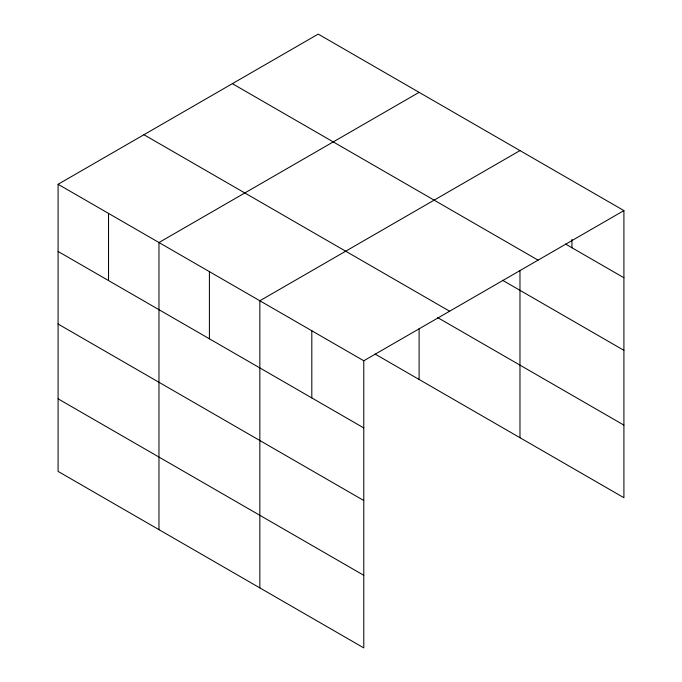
<?xml version="1.0" encoding="UTF-8"?>
<svg xmlns="http://www.w3.org/2000/svg" width="682" height="682" viewBox="0 0 682 682"><rect width="100%" height="100%" fill="white"/><g stroke="black" fill="none" stroke-linecap="round" stroke-linejoin="round"><path stroke-width="1.02" d="M58.089 184.285L363.779 360.769L363.779 647.9L58.089 471.407L58.089 184.285L318.221 34.1L623.911 210.593L623.911 497.715L375.074 354.052M419.098 92.343L158.966 242.528L158.966 529.65M519.974 150.586L259.842 300.771L259.842 587.893M363.779 360.769L623.911 210.593M565.557 244.062L623.911 277.745M232.374 83.664L538.064 260.149M502.549 280.268L623.911 350.335M143.936 134.721L449.626 311.214M437.435 317.471L623.911 425.125M58.089 251.445L363.779 427.929M58.089 324.035L363.779 500.52M58.089 398.825L363.779 575.31M571.942 239.348L571.942 247.745M519.974 270.626L519.974 437.708M419.098 328.656L419.098 379.465M311.81 330.77L311.81 397.93M209.408 271.649L209.408 338.801M108.532 213.406L108.532 280.566"/></g></svg>
